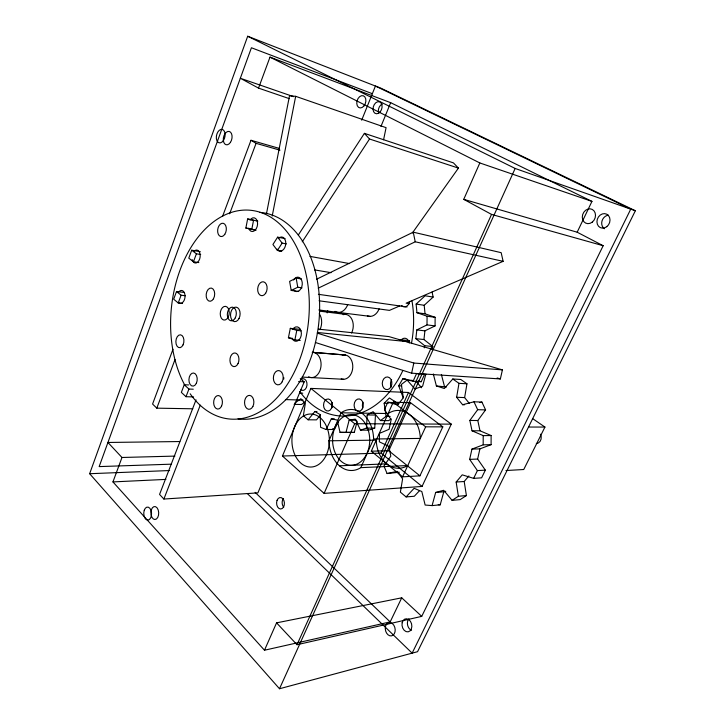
<?xml version="1.0" encoding="UTF-8"?>
<svg xmlns="http://www.w3.org/2000/svg" width="725" height="725" viewBox="0 0 725 725"><rect width="100%" height="100%" fill="white"/><g stroke="black" fill="none" stroke-linecap="round" stroke-linejoin="round"><path stroke-width="1.09" d="M397.989 403L387.775 402.23L384.495 409.58L391.147 419.675L389.089 429.318L379.447 433.378L379.356 441.842L388.926 446.382L390.802 456.161L383.933 465.967L387.077 473.534L397.191 471.359L402.602 478.853L400.381 492.157L406.1 496.924L414.12 488.315L421.814 491.514L425.149 505.044L432.082 505.597L435.671 492.465L443.682 490.29L452.083 500.35L458.372 496.263L456.152 482.043L462.233 474.839L473.633 478.364L481.608 477.838L485.351 470.144L477.403 470.588L469.655 459.378L471.948 449.092L483.176 444.842L483.213 435.625L472.038 430.813L469.845 420.446L477.666 409.697L485.587 409.888L481.917 402.067L473.987 401.804L462.595 404.722L456.632 397.282L458.988 383.335L452.79 378.994L444.334 388.5L436.396 385.954L433.296 373.928M471.948 449.092L479.914 448.875L491.097 444.67L491.124 435.544L479.986 430.786L472.038 430.813M432.109 349.667L432.789 346.523L424.714 345.725L415.851 338.666L416.812 329.902L427.007 324.9L427.07 316.218L416.947 312.692L416.132 304.083L425.095 295.782L433.142 297.069L432.082 292.012M416.812 329.902L424.904 330.854L435.072 325.906L435.127 317.314L425.031 313.807L416.947 312.692M294.803 403.064L300.893 398.723L305.288 403.58L303.349 415.797L308.116 419.793L314.895 411.501L320.205 414.646L320.577 427.306L326.105 429.49L331.307 418.896L337.216 420.038L340.016 432.327L345.979 432.453L349.133 420.165L355.259 419.132L360.461 430.152L366.451 428.103L367.185 414.927L373.103 411.682L380.48 420.572L388.727 420.636L391.11 418.86M360.461 430.152L368.753 430.133L374.734 428.103L375.459 415.044L367.185 414.927M432.789 346.523L423.953 339.536L424.904 330.854M469.256 403.317L464.625 397.59L466.972 383.788L460.792 379.483L452.79 378.994M256.061 230.242L245.866 228.058L247.624 218.977L257.828 221.152M251.774 229.399L253.551 220.264L247.624 218.977M266.492 213.657L289.52 95.763L295.673 96.325L386.081 127.654L383.579 139.762M272.21 216.005L295.673 96.325M300.277 340.351L294.894 339.853L288.414 337.768L290.308 328.343L299.996 329.349M294.894 339.853L296.797 330.382L290.308 328.343M411.637 373.185L413.821 363.044L502.416 369.877L500.368 378.939L411.637 373.185L315.375 342.481M424.261 347.846L424.714 345.725M485.351 470.144L477.63 459.052L479.914 448.875M345.979 432.453L354.298 432.408L357.18 421.252M425.865 374.046L422.621 386.198L414.927 388.972L407.106 380.072L401.342 384.486L403.317 397.744L397.798 404.894L387.775 402.23M432.082 505.597L440.22 504.827L443.791 491.822L445.784 491.278M89.646 473.715L247.696 36.25L380.707 88.097L635.354 210.757L417.555 651.693L279.497 688.75L89.646 473.715L169.614 470.543M184.041 292.438L176.528 291.486L173.692 299.208L178.232 302.968L182.528 303.467M200.272 251.666L191.699 250.225L188.781 258.136L193.457 261.752L198.822 262.586M178.232 302.968L181.087 295.22L176.528 291.486M193.457 261.752L196.393 253.804L191.699 250.225M577.163 232.208L591.953 201.396L479.832 162.953L463.746 199.348L577.163 232.208L603.164 245.721L421.723 616.377L401.732 597.817L390.168 621.905L264.48 650.225L112.946 481.917L121.981 457.484L107.934 442.468L179.791 441.543M289.357 98.663L258.535 88.124L269.99 57.13L390.675 102.678L591.953 201.396M172.985 349.278L152.576 404.052L156.808 408.157L192.787 408.8M222.548 216.413L250.986 140.278L279.243 148.389M156.808 408.157L175.015 359.518M229.635 213.793L256.079 143.342L250.986 140.278M188.582 384.939L184.25 384.767L181.35 392.397L186.008 396.702L193.593 396.919M186.008 396.702L188.926 389.044L184.25 384.767M196.031 399.856L159.563 494.432L163.886 499.045L257.901 492.873L304.219 381.83L300.268 378.649M163.886 499.045L200.263 405.175M361.684 120.187L375.432 86.039L630.75 209.135L412.135 653.143L247.397 493.643M380.96 126.44L390.675 102.678M282.442 456.016L310.871 388.401L408.483 392.479L451.276 424.143L422.041 486.448L324.102 493.381L282.442 456.016L381.105 453.134L422.041 486.448M328.951 440.8L376.248 440.129A28.928 22.058 89.2 0 0 407.794 465.541L360.814 467.652A30.523 22.348 89.6 0 1 328.951 440.8L341.085 412.779L388.156 413.549A28.928 22.058 89.2 0 1 420.328 438.407L373.62 439.006A30.523 22.348 89.6 0 0 341.085 412.779M324.102 493.381L354.679 423.717L451.276 424.143M264.48 650.225L276.569 622.857L401.732 597.817M360.814 467.652L373.62 439.006M371.282 451.204L393.231 402.212L410.54 402.719L442.803 426.844L419.92 475.845L402.583 476.842L371.282 451.204L388.772 450.742L419.92 475.845M413.096 381.259L416.513 373.683L424.632 374.209L421.225 381.712L413.096 381.259L402.828 378.776L398.696 385.782L403.236 397.844M381.105 453.134L408.483 392.479M276.569 622.857L297.005 644.715L491.541 214.41L603.164 245.721M279.497 688.75L515.158 168.463L635.354 210.757M388.772 450.742L410.54 402.719M402.583 476.842L425.666 426.826L442.803 426.844M473.633 478.364L477.403 470.588M326.105 429.49L334.461 429.472L338.231 421.841M532.938 418.814L544.937 427.061L523.749 469.51L505.959 470.534M285.115 238.625L277.621 237.157L272.917 244.506L277.394 250.46L281.681 251.24M277.394 250.46L282.134 243.102L286.42 243.917M298.337 234.982L364.403 133.355L453.433 162.88L458.436 168.1L412.326 233.042M302.262 241.788L369.523 139.01L458.436 168.1M479.986 430.786L477.802 420.527L485.587 409.888M320.55 414.936L316.49 419.866L308.116 419.793M456.152 482.043L464.19 481.491L468.894 475.944M419.394 490.825L414.31 496.253L406.1 496.924M380.48 420.572L386.053 416.386L384.159 403.254L389.397 397.962L398.532 403.934M393.122 402.737L394.618 401.242M416.132 304.083L424.207 305.279L433.142 297.069M304.926 402.049L301.446 404.514L294.114 404.333M464.19 481.491L466.411 495.574L460.148 499.616L452.083 500.35M301.518 278.962L296.163 278.128L289.619 281.373L291.205 290.435L298.718 291.504M291.205 290.435L297.767 287.236L302.062 287.861M316.598 279.207L413.25 232.172L501.165 252.672L503.132 261.326L406.136 303.186L409.253 303.648M318.221 288.178L415.235 241.797L503.132 261.326M399.747 305.941L389.461 310.373L319.072 300.793M479.859 402.593L481.917 402.067M297.005 644.715L421.723 616.377M399.366 472.238L387.077 473.534M458.372 496.263L466.411 495.574M435.671 492.465L443.791 491.822M112.946 481.917L165.907 479.397M339.454 465.812L386.715 463.846M469.655 459.378L477.63 459.052M171.073 464.181L99.162 466.601L251.421 47.759L372.351 93.688M121.981 457.484L174.888 456.097M483.176 444.842L491.097 444.67M483.213 435.625L491.124 435.544M340.016 432.327L354.298 432.408M366.451 428.103L374.734 428.103M528.516 427.043L544.937 427.061M349.133 420.165L356.401 420.228M331.307 418.896L334.433 418.932M469.845 420.446L477.802 420.527M386.053 416.386L390.168 416.44M314.895 411.501L316.979 411.537M384.159 403.254L388.265 403.372M285.423 399.593L303.104 400.109M462.595 404.722L464.589 404.777M188.926 389.044L193.267 389.207M299.525 393.068L302.742 393.186M456.632 397.282L464.625 397.59M298.609 381.558L304.219 381.83M398.696 385.782L401.759 385.936M436.396 385.954L446.437 386.996M302.089 377.091L343.65 379.293M407.106 380.072L412.19 380.353M458.988 383.335L466.972 383.788M402.828 378.776L405.891 378.948M438.244 504.663L440.22 504.827M313.037 352.368L345.571 355.023L312.23 352.35A12.642 8.945 -86.1 0 1 320.894 366.986A12.642 8.945 -86.1 0 1 308.587 376.801M288.414 337.768L290.571 337.968M296.797 330.382L301.102 330.817M317.351 332.476L409.661 341.883M409.58 340.668L399.149 339.59L405.502 341.457M318.393 329.132L388.926 336.581L502.416 369.877M415.851 338.666L423.953 339.536M370.158 316.381L318.828 309.965M181.087 295.22L185.392 295.746M319.589 311.152L345.752 314.423M427.007 324.9L435.072 325.906M427.07 316.218L435.127 317.314M318.402 294.314L407.042 306.983M196.393 253.804L200.689 254.511M314.478 269.89L331.035 272.673M309.947 256.378L349.595 263.592M245.866 228.058L255.508 229.97M418.153 380.969L421.225 381.712M256.079 143.342L279.977 150.166M497.151 377.97L500.368 378.939M317.278 333.147L413.821 363.044M293.553 96.652L240.328 78.264L258.535 88.124M332.621 428.756L334.461 429.472M247.696 36.25L515.158 168.463M269.99 57.13L479.832 162.953M463.746 199.348L491.541 214.41M393.231 402.212L425.666 426.826M310.871 388.401L354.679 423.717M255.118 492.357L390.168 621.905M364.403 133.355L369.523 139.01M415.96 381.332L421.642 387.748M277.621 237.157L282.134 243.102M473.987 401.804L477.666 409.697M441.362 374.453L444.461 386.362M413.25 232.172L415.235 241.797M296.163 278.128L297.767 287.236M424.207 305.279L425.031 313.807M540.433 434.184A6.144 5.229 86.8 0 1 536.301 443.555M378.776 113.336A6.162 4.332 -72.2 0 1 382.184 104.01M604.451 228.738A7.386 6.326 -65.6 0 1 602.031 220.898A7.386 6.326 -65.6 0 1 608.447 215.198M411.546 630.306A6.588 4.848 78 0 1 407.622 625.177A6.588 4.848 78 0 1 408.936 618.797M283.711 507.264A5.718 3.915 87.2 0 1 283.384 498.483M411.99 300.947A89.619 65.196 -83.8 0 1 411.428 343.577M402.819 370.566A89.619 65.196 -83.8 0 1 299.778 391.554M342.327 355.178A12.216 8.899 -86.1 0 1 352.767 367.358A12.216 8.899 -86.1 0 1 341.203 378.885M379.112 308.841A12.47 9.235 -82.2 0 1 367.367 315.81M327.736 310.726A11.908 8.437 -83.1 0 1 327.165 312.901M343.052 314.668A12.189 8.854 -83.8 0 1 351.997 319.544A12.189 8.854 -83.8 0 1 351.543 333.038M409.734 301.482A6.416 4.894 -81.4 0 1 401.577 305.542M400.78 340.514A6.425 4.921 -84.4 0 1 405.737 338.394A6.425 4.921 -84.4 0 1 409.226 343.043M408.927 341.348A6.362 4.912 -84.4 0 1 409.29 340.877M391.047 386.806A6.289 4.794 -87.1 0 1 391.645 379.746M362.808 407.939A6.153 4.577 -88.4 0 1 363.053 402.239M332.222 407.622A5.99 4.332 -88.3 0 1 332.349 402.62M301.328 379.184A5.891 4.142 -87.1 0 1 307.001 385.066A5.891 4.142 -87.1 0 1 300.44 389.434M347.737 304.572A12.914 9.298 -82.4 0 1 335.013 311.369M319.245 313.726A12.615 8.899 -83.9 0 1 319.915 329.712M184.685 384.939A104.898 68.884 -84.1 0 1 228.556 213.395A104.898 68.884 -84.1 0 1 305.868 338.321A104.898 68.884 -84.1 0 1 190.167 393.784M259.713 212.38A103.829 68.875 -84 0 1 318.782 323.006A103.829 68.875 -84 0 1 238.017 418.851M249.971 220.101A6.933 4.54 -80.2 0 1 256.786 220.001A6.933 4.54 -80.2 0 1 255.146 230.169A6.933 4.54 -80.2 0 1 248.675 228.139M278.627 238.271A7.123 4.812 -80.5 0 1 285.079 239.658A7.123 4.812 -80.5 0 1 283.674 249.309A7.123 4.812 -80.5 0 1 277.05 249.101M293.553 279.986A7.241 5.002 -82.1 0 1 300.703 278.636A7.241 5.002 -82.1 0 1 300.911 288.74A7.241 5.002 -82.1 0 1 293.752 290.054M292.655 329.44A7.241 5.039 -84.6 0 1 300.177 329.005A7.241 5.039 -84.6 0 1 299.171 339.726A7.241 5.039 -84.6 0 1 291.858 337.923M283.774 379.057A7.069 4.903 -86.8 0 1 283.81 377.607M178.776 291.939A6.452 3.997 -83.7 0 1 184.041 292.121A6.452 3.997 -83.7 0 1 184.059 300.549A6.452 3.997 -83.7 0 1 178.794 302.579M194.182 251.185A6.543 4.087 -82.1 0 1 199.819 253.034A6.543 4.087 -82.1 0 1 197.689 262.142A6.543 4.087 -82.1 0 1 192.207 259.659M363.914 106.004A6.317 4.35 -72.6 0 0 363.298 95.773A6.317 4.35 -72.6 0 0 356.782 103.548A6.317 4.35 -72.6 0 0 363.914 106.004M592.252 222.14A7.603 6.425 -66.8 0 0 592.171 209.38A7.603 6.425 -66.8 0 0 582.284 217.192A7.603 6.425 -66.8 0 0 592.252 222.14M385.455 626.572A6.77 4.885 78.6 0 0 391.446 635.879A6.77 4.885 78.6 0 0 393.811 625.213A6.77 4.885 78.6 0 0 385.455 626.572M151.389 509.684A6.498 3.906 88.5 0 0 154.851 519.517A6.498 3.906 88.5 0 0 158.168 509.865A6.498 3.906 88.5 0 0 151.389 509.684M144.257 510.219A6.543 3.906 88.5 0 0 147.701 520.115A6.543 3.906 88.5 0 0 151.017 510.4A6.543 3.906 88.5 0 0 144.257 510.219M230.459 142.354A6.824 4.25 -77.5 0 0 229.263 131.461A6.824 4.25 -77.5 0 0 223.336 140.487A6.824 4.25 -77.5 0 0 230.459 142.354M223.49 140.405A6.869 4.25 -77.6 0 0 222.294 129.44A6.869 4.25 -77.6 0 0 216.367 138.538A6.869 4.25 -77.6 0 0 223.49 140.405M295.265 425.376A26.526 18.732 90 0 0 309.077 466.954A26.526 18.732 90 0 0 327.591 429.245A26.526 18.732 90 0 0 295.265 425.376M235.281 317.876A6.851 4.468 -84.1 0 0 232.589 307.183A6.851 4.468 -84.1 0 0 227.587 316.916A6.851 4.468 -84.1 0 0 235.281 317.876M228.203 317.106A6.897 4.468 -84.1 0 0 225.511 306.349A6.897 4.468 -84.1 0 0 220.518 316.145A6.897 4.468 -84.1 0 0 228.203 317.106M380.145 111.886A6.199 4.341 -72.3 0 0 379.519 101.826A6.199 4.341 -72.3 0 0 373.04 109.439A6.199 4.341 -72.3 0 0 380.145 111.886M606.798 226.671A7.44 6.344 -65.9 0 0 606.707 214.183A7.44 6.344 -65.9 0 0 596.938 221.796A7.44 6.344 -65.9 0 0 606.798 226.671M402.167 622.739A6.634 4.857 78.2 0 0 408.13 631.838A6.634 4.857 78.2 0 0 410.468 621.37A6.634 4.857 78.2 0 0 402.167 622.739M335.838 425.493A25.384 18.587 89.6 0 0 349.686 465.26A25.384 18.587 89.6 0 0 367.928 429.155A25.384 18.587 89.6 0 0 335.838 425.493M277.059 500.332A5.746 3.924 87.3 0 0 280.629 508.995A5.746 3.924 87.3 0 0 283.856 500.422A5.746 3.924 87.3 0 0 277.059 500.332M390.938 386.933A6.353 4.803 -87.1 0 0 387.639 376.964A6.353 4.803 -87.1 0 0 382.655 385.963A6.353 4.803 -87.1 0 0 390.938 386.933M362.337 408.809A6.208 4.586 -88.4 0 0 359.292 398.94A6.208 4.586 -88.4 0 0 354.452 407.586A6.208 4.586 -88.4 0 0 362.337 408.809M331.416 408.42A6.045 4.341 -88.2 0 0 328.316 398.977A6.045 4.341 -88.2 0 0 323.93 407.613A6.045 4.341 -88.2 0 0 331.416 408.42M282.197 381.776A7.15 4.903 -86.8 0 0 278.907 370.584A7.15 4.903 -86.8 0 0 273.751 380.743A7.15 4.903 -86.8 0 0 282.197 381.776M252.871 406.48A6.969 4.658 -87.9 0 0 249.862 395.415A6.969 4.658 -87.9 0 0 244.878 405.139A6.969 4.658 -87.9 0 0 252.871 406.48M221.56 406.109A6.761 4.377 -87.8 0 0 218.515 395.56A6.761 4.377 -87.8 0 0 214.02 405.23A6.761 4.377 -87.8 0 0 221.56 406.109M196.348 383.326A6.579 4.151 -86.8 0 0 193.638 373.022A6.579 4.151 -86.8 0 0 189.216 382.356A6.579 4.151 -86.8 0 0 196.348 383.326M183.053 344.873A6.462 4.015 -85.4 0 0 180.507 334.814A6.462 4.015 -85.4 0 0 176.139 344.067A6.462 4.015 -85.4 0 0 183.053 344.873M224.786 234.329A6.715 4.277 -80.8 0 0 223.472 223.373A6.715 4.277 -80.8 0 0 217.69 232.009A6.715 4.277 -80.8 0 0 224.786 234.329M238.081 363.515A6.842 4.495 -86 0 0 234.972 352.966A6.842 4.495 -86 0 0 230.314 362.881A6.842 4.495 -86 0 0 238.081 363.515M265.667 293.244A7.005 4.694 -82.7 0 0 263.71 281.88A7.005 4.694 -82.7 0 0 257.792 291.087A7.005 4.694 -82.7 0 0 265.667 293.244M213.422 298.872A6.652 4.241 -83.4 0 0 211.573 288.124A6.652 4.241 -83.4 0 0 206.281 296.969A6.652 4.241 -83.4 0 0 213.422 298.872M239.014 318.511A7.277 4.767 -84.1 0 0 236.132 307.146A7.277 4.767 -84.1 0 0 230.813 317.487A7.277 4.767 -84.1 0 0 239.014 318.511"/></g></svg>
